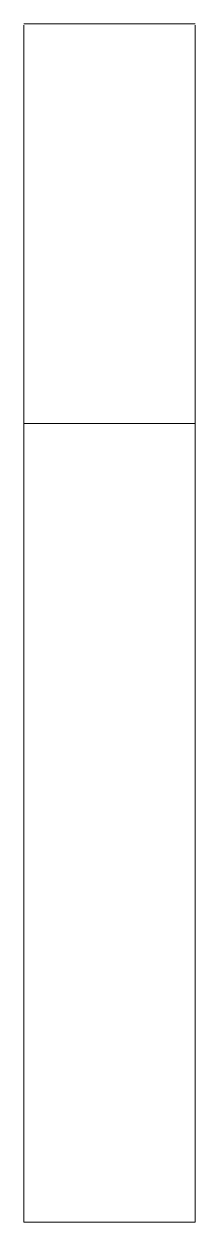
# Paper-space layout '_右视' of a CAD drawing. Header units: millimetres. Extents: x -3 to 0, y 0 to 21.
import ezdxf

# ---------------------------------------------------------------- set-up
doc = ezdxf.new("R2010")
doc.units = ezdxf.units.MM

psp = doc.layouts.new('_右视')

# ---------------------------------------------------------------- linework, layer by layer
at = {"color": 7, "linetype": 'Continuous', "lineweight": 15}
for p, q in [((0, 21.008), (-3, 21.008)), ((-3, 14), (0, 14)), ((-3, 0), (-3, 14)), ((0, 0), (0, 14)), ((-3, 0), (0, 0))]:
    psp.add_line(p, q, dxfattribs=at)
for points in [[(-3, 20.984), (-3, 20.982), (-3, 20.979), (-3, 20.703), (-3, 20.19), (-3, 19.431), (-3, 18.437), (-3, 17.202), (-3, 15.745), (-3, 14.584), (-3, 14)], [(0, 20.984), (0, 20.982), (0, 20.979), (0, 20.703), (0, 20.19), (0, 19.431), (0, 18.437), (0, 17.202), (0, 15.745), (0, 14.584), (0, 14)]]:
    psp.add_open_spline(points, degree=3, knots=[0, 0, 0, 0, 0.088191, 0.216298, 0.344797, 0.473885, 0.60376, 0.734612, 0.866631, 1, 1, 1, 1], dxfattribs=at)

doc.saveas('drawing.dxf')
